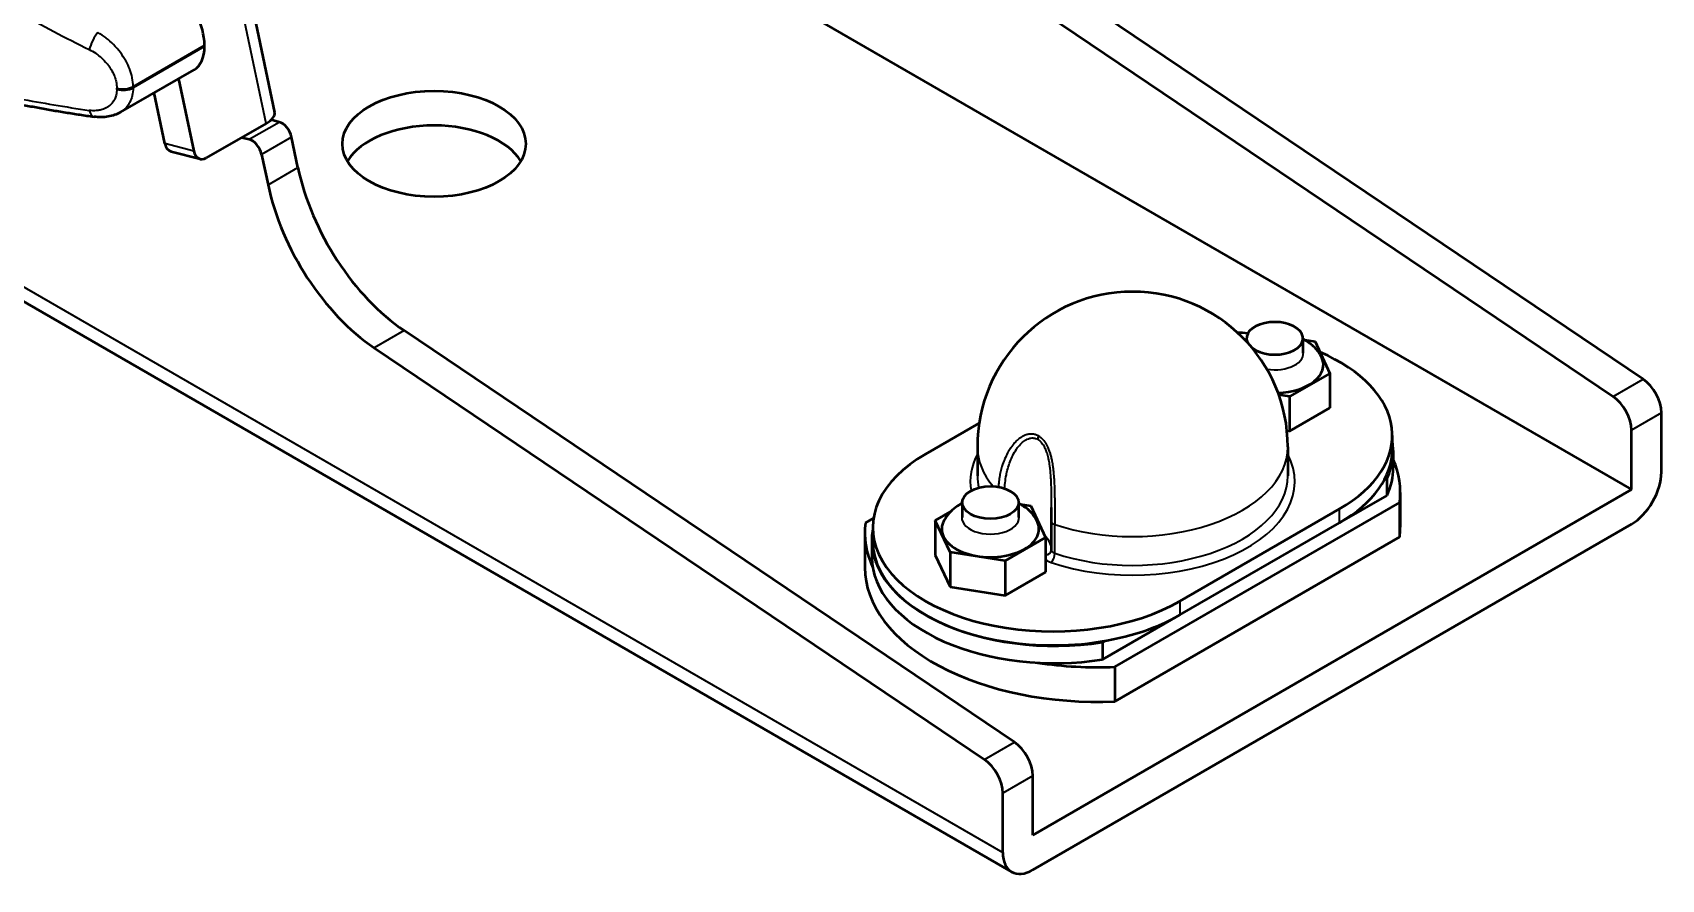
# Model space of a CAD drawing. Header units: millimetres. Extents: x 0 to 3000, y 0 to 3000.
# Drawn here: x 1984.8 to 2100.2, y 1993.9 to 2053.9 of the extents above; entities that cross this region are included whole.
import ezdxf

# ---------------------------------------------------------------- set-up
doc = ezdxf.new("R2010")
doc.units = ezdxf.units.MM
doc.layers.add('Visible (ANSI)', color=7, linetype='Continuous', lineweight=50)
doc.layers.add('Visible Narrow (ANSI)', color=7, linetype='Continuous', lineweight=35)

msp = doc.modelspace()

# ---------------------------------------------------------------- linework, layer by layer
at = {"layer": 'Visible (ANSI)'}
for p, q in [((2010.2727, 2072.2617), (2098.1208, 2021.5426)), ((2098.9463, 2029.3567), (2055.6961, 2058.5246)), ((2000.0736, 2057.2108), (2001.9661, 2048.2511)), ((2053.5748, 2057.2999), (2096.825, 2028.132)), ((1991.0385, 2048.2742), (1996.2589, 2051.2882)), ((1995.151, 2050.6485), (1996.2329, 2045.5263)), ((1994.189, 2046.0508), (1993.428, 2049.6537)), ((2002.2941, 2047.5835), (2001.7149, 2047.7321)), ((2001.3719, 2047.4881), (1997.1293, 2045.0386)), ((1999.6487, 2046.4932), (2000.1728, 2046.3587)), ((2003.6211, 2044.3515), (2003.1646, 2046.5127)), ((1994.6476, 2045.4904), (1996.6915, 2044.966)), ((2001.0433, 2045.2879), (2001.4998, 2043.1268)), ((2054.1944, 1994.4496), (1976.003, 2039.5934)), ((2054.3986, 2003.6371), (2011.1484, 2032.805)), ((2009.0271, 2031.5802), (2052.2773, 2002.4123)), ((2070.8417, 2032.2591), (2070.8417, 2032.0318)), ((2074.8417, 2032.2591), (2074.8417, 2031.1977)), ((2074.942, 2032.1483), (2075.6995, 2032.0311)), ((2075.6995, 2032.0311), (2076.7455, 2029.7773)), ((2076.7455, 2029.7773), (2073.8877, 2028.1274)), ((2076.7455, 2029.7773), (2076.7455, 2027.3278)), ((2073.8877, 2028.1274), (2073.1314, 2028.2444)), ((2073.8877, 2028.1274), (2073.8877, 2025.6779)), ((2076.7455, 2027.3278), (2073.8877, 2025.6779)), ((2100.2421, 2022.7674), (2100.2421, 2026.9813)), ((2051.8953, 2026.2486), (2048.093, 2024.0533)), ((2098.1208, 2021.5426), (2098.1208, 2025.7566)), ((2051.7655, 2024.5637), (2051.7655, 2022.5224)), ((2073.706, 2025.706), (2073.8877, 2025.6779)), ((2073.7655, 2024.5637), (2073.7655, 2022.5224)), ((2081.1723, 2025.3802), (2081.1723, 2024.4004)), ((2081.2413, 2024.3042), (2081.2413, 2023.0794)), ((2080.6199, 2022.2571), (2080.7967, 2022.3591)), ((2080.7967, 2021.1344), (2080.7967, 2022.3591)), ((2098.1208, 2021.5426), (2055.6944, 1997.0477)), ((2077.4379, 2019.1952), (2080.7967, 2021.1344)), ((2081.7401, 2021.3384), (2081.7401, 2018.8889)), ((2048.7854, 2019.35), (2049.8519, 2019.9658)), ((2050.6892, 2020.6241), (2050.6892, 2019.5626)), ((2054.6892, 2020.6241), (2054.6892, 2019.5626)), ((2054.7894, 2020.5132), (2055.5469, 2020.396)), ((2055.5469, 2020.396), (2056.5929, 2018.1422)), ((2061.5139, 2008.9808), (2081.6947, 2020.6322)), ((2066.1242, 2013.643), (2077.4379, 2020.175)), ((2081.6947, 2018.1827), (2081.6947, 2020.6322)), ((2044.4117, 2019.5193), (2043.8362, 2019.187)), ((2044.3586, 2018.8482), (2044.3586, 2017.8684)), ((2049.8314, 2017.0962), (2048.7854, 2019.35)), ((2048.7854, 2019.35), (2048.7854, 2016.9005)), ((2098.1208, 2019.0931), (2055.6944, 1994.5982)), ((2056.9992, 2019.3191), (2056.9992, 2017.2778)), ((2066.1242, 2012.6632), (2077.4379, 2019.1952)), ((2043.7908, 2018.4809), (2043.7908, 2016.0314)), ((2044.2896, 2017.9646), (2044.2896, 2016.7398)), ((2056.5929, 2018.1422), (2053.7352, 2016.4923)), ((2056.5929, 2018.1422), (2056.5929, 2015.6927)), ((2061.5139, 2006.5313), (2081.6947, 2018.1827)), ((2048.7854, 2016.9005), (2049.8314, 2014.6467)), ((2053.7352, 2016.4923), (2049.8314, 2017.0962)), ((2049.8314, 2017.0962), (2049.8314, 2014.6467)), ((2053.7352, 2016.4923), (2053.7352, 2014.0428)), ((2056.5929, 2015.6927), (2053.7352, 2014.0428)), ((2049.8314, 2014.6467), (2053.7352, 2014.0428)), ((2060.6441, 2009.4993), (2066.1242, 2012.6632)), ((2060.6441, 2010.724), (2060.8209, 2010.8261)), ((2060.6441, 2010.724), (2060.6441, 2009.4993)), ((2061.5139, 2008.9808), (2061.5139, 2006.5313)), ((2055.6944, 1997.0477), (2055.6944, 2001.2617)), ((2053.5731, 1995.823), (2053.5731, 2000.037))]:
    msp.add_line(p, q, dxfattribs=at)
msp.add_arc((2062.7655, 2024.5637), 11, 0, 180, dxfattribs=at)
for centre, major_axis, ratio, start_param, end_param in [((1994.4589, 2054.489), (-1.8, 3.1177), 0.57735027, 3.92932858, 5.30608801), ((1994.4589, 2054.4059), (1.8, -3.1177), 0.57735027, 0, 0.7830604), ((1979.3269, 2063.1839), (12.5, -21.6506), 0.57735027, 0.7830241, 0.78777223), ((1989.3127, 2048.9462), (-0.1425, -0.9898), 0.49273115, 6.28317027, 6.28318842), ((2000.0093, 2047.8378), (1.9568, 0.4133), 0.40176307, 5.39454947, 6.28318531), ((2002.4833, 2046.6875), (-0.5, 0.866), 0.57735027, 4.19793767, 5.76873399), ((2013.268, 2043.588), (-6.5, 0), 0.57735027, 3.47403961, 5.95073836), ((1994.8961, 2046.4591), (-0.2485, -0.9686), 0.71081158, 5.32034048, 6.28318531), ((1996.94, 2045.9346), (-0.2485, -0.9686), 0.71081158, 5.32034048, 6.8911368), ((2000.362, 2045.4627), (0.5, -0.866), 0.57735027, 1.05634501, 2.62714134), ((2011.865, 2042.2361), (-6.05, 10.4789), 0.57735027, 1.05634501, 2.27234486), ((2009.7437, 2041.0114), (6.05, -10.4789), 0.57735027, 4.19793767, 5.41393751), ((2068.4223, 2025.3802), (12.75, 0), 0.57735027, 1.37285674, 1.43077729), ((2072.8417, 2032.2591), (-2, 0), 0.57735027, 0.65848009, 6.55020547), ((2072.8417, 2030.3812), (3.4442, 0), 0.57735027, 4.78040434, 6.53586556), ((2068.4223, 2025.3802), (12.75, 0), 0.57735027, 5.49778714, 7.21283355), ((2098.8279, 2027.7978), (-1, 1.7321), 0.57735027, 3.92699082, 5.41393751), ((2096.7066, 2026.5731), (1, -1.7321), 0.57735027, 0.78539816, 2.27234486), ((2068.2557, 2024.3042), (12.9856, 0), 0.57735027, 6.02074478, 6.38631836), ((2057.1086, 2018.8482), (-12.75, 0), 0.57735027, 5.49778714, 8.6393798), ((2068.4223, 2024.4004), (12.75, 0), 0.57735027, 5.49778714, 6.28318531), ((2065.2401, 2021.3384), (16.5, 0), 0.57735027, 6.20899231, 6.52969328), ((2068.2557, 2023.0794), (12.9856, 0), 0.57735027, 6.02074478, 6.28318531), ((2098.1208, 2021.5426), (-1.5, -2.5981), 0.57735027, 0.78539816, 2.35619449), ((2062.7645, 2017.4608), (8.9984, 0), 0.57735027, 2.26722844, 2.26722956), ((2062.7688, 2017.4579), (-8.7551, 0), 0.57735027, 5.43251832, 5.43252014), ((2060.2908, 2018.4809), (-16.5, 0), 0.57735027, 6.20899231, 6.54400823), ((2052.6892, 2018.7461), (-3.4442, 0), 0.57735027, 6.03050505, 9.67745822), ((2057.4992, 2019.3191), (-0.5, 0), 0.57735027, 6.26498059, 6.28318531), ((2065.2401, 2018.8889), (16.5, 0), 0.57735027, 6.20899231, 6.28318531), ((2057.2752, 2017.9646), (-12.9856, 0), 0.57735027, 6.18005225, 8.11642217), ((2057.1086, 2017.8684), (-12.75, 0), 0.57735027, 0, 2.35619449), ((2057.2752, 2016.7398), (-12.9856, 0), 0.57735027, 0, 1.83323686), ((2060.2908, 2016.0314), (-16.5, 0), 0.57735027, 0, 1.64498932), ((2060.2908, 2018.4809), (-16.5, 0), 0.57735027, 1.3099734, 1.64498932), ((2054.2802, 2002.0782), (-1, 1.7321), 0.57735027, 3.92699082, 5.41393751), ((2052.1589, 2000.8535), (1, -1.7321), 0.57735027, 0.78539816, 2.27234486), ((2055.6944, 1997.0477), (-1.5, -2.5981), 0.57735027, 5.49778714, 7.06858347)]:
    msp.add_ellipse(centre, major_axis=major_axis, ratio=ratio, start_param=start_param, end_param=end_param, dxfattribs=at)
for centre, major_axis in [((2013.268, 2046.0375), (-6.5, 0)), ((2052.6892, 2020.6241), (-2, 0))]:
    msp.add_ellipse(centre, major_axis=major_axis, ratio=0.57735027, dxfattribs=at)
for points, knots in [([(1984.218, 2048.7879), (1984.5404, 2048.7257), (1984.8644, 2048.6648), (1985.5155, 2048.5458), (1985.8427, 2048.4876), (1986.5001, 2048.374), (1986.8303, 2048.3186), (1987.4938, 2048.2104), (1987.827, 2048.1577), (1988.4964, 2048.055), (1988.8326, 2048.005), (1989.1702, 2047.9564)], [3.3430625051, 3.3430625051, 3.3430625051, 3.3430625051, 3.3582649091, 3.3582649091, 3.3734673131, 3.3734673131, 3.3886697171, 3.3886697171, 3.4038721211, 3.4038721211, 3.4190745251, 3.4190745251, 3.4190745251, 3.4190745251]), ([(1991.0385, 2048.2742), (1990.7776, 2048.1235), (1990.4848, 2048.0203), (1989.8565, 2047.9089), (1989.5117, 2047.9073), (1989.1702, 2047.9564)], [0.00001333, 0.00001333, 0.00001333, 0.00001333, 0.103272008, 0.103272008, 0.215034058, 0.215034058, 0.215034058, 0.215034058]), ([(2076.1766, 2030.8783), (2076.0664, 2031.1247), (2075.919, 2031.3385), (2075.5467, 2031.7508), (2075.3119, 2031.9316), (2074.9923, 2032.1218), (2074.9175, 2032.1625), (2074.8417, 2032.2004)], [5.750467399, 5.750467399, 5.750467399, 5.750467399, 5.978352923, 5.978352923, 6.267984254, 6.267984254, 6.354766584, 6.354766584, 6.354766584, 6.354766584]), ([(2050.6892, 2020.5654), (2050.6486, 2020.5451), (2050.6083, 2020.524), (2050.2425, 2020.3231), (2049.9321, 2020.0884), (2049.5509, 2019.611), (2049.441, 2019.437), (2049.3543, 2019.2432)], [7.782400357, 7.782400357, 7.782400357, 7.782400357, 7.828880918, 7.828880918, 8.207451411, 8.207451411, 8.386699542, 8.386699542, 8.386699542, 8.386699542]), ([(2056.024, 2019.2432), (2055.9138, 2019.4896), (2055.7665, 2019.7034), (2055.3942, 2020.1157), (2055.1593, 2020.2965), (2054.8397, 2020.4867), (2054.7649, 2020.5275), (2054.6892, 2020.5654)], [5.750467399, 5.750467399, 5.750467399, 5.750467399, 5.978352923, 5.978352923, 6.267984254, 6.267984254, 6.354766584, 6.354766584, 6.354766584, 6.354766584]), ([(2056.9998, 2020.269), (2056.9998, 2020.2246), (2056.9998, 2020.1805), (2056.9998, 2020.1365), (2056.9997, 2019.8581), (2056.9993, 2019.5869), (2056.9993, 2019.3243)], [0.831846575, 0.831846575, 0.831846575, 0.831846575, 0.854798454, 0.854798454, 0.854798454, 1, 1, 1, 1]), ([(2056.9992, 2017.2778), (2056.9992, 2017.2775), (2056.9992, 2017.2771), (2056.9992, 2017.2764), (2056.9992, 2017.2761), (2056.9992, 2017.2754), (2056.9992, 2017.275), (2056.9992, 2017.2743), (2056.9992, 2017.274), (2056.9992, 2017.2733), (2056.9991, 2017.2729), (2056.9991, 2017.2726)], [0.7853981634, 0.7853981634, 0.7853981634, 0.7853981634, 0.7890391062, 0.7890391062, 0.792680049, 0.792680049, 0.7963209918, 0.7963209918, 0.7999619346, 0.7999619346, 0.8036028773, 0.8036028773, 0.8036028773, 0.8036028773])]:
    msp.add_open_spline(points, degree=3, knots=knots, dxfattribs=at)
msp.add_open_spline([(2070.8417, 2032.2004), (2070.8061, 2032.1826), (2070.7707, 2032.1642), (2070.7355, 2032.1451)], degree=3, dxfattribs=at)
at = {"layer": 'Visible Narrow (ANSI)'}
for p, q in [((2001.3719, 2047.4881), (1999.4794, 2056.4479)), ((1991.9405, 2050.1027), (1997.0045, 2053.0262)), ((1997.0045, 2052.9293), (1991.9405, 2050.0055)), ((2000.1728, 2046.3587), (2002.2941, 2047.5835)), ((2003.1646, 2046.5127), (2001.0433, 2045.2879)), ((1996.2329, 2045.5263), (1994.189, 2046.0508)), ((2001.4998, 2043.1268), (2003.6211, 2044.3515)), ((1976.8817, 2040.1008), (2053.5731, 1995.823)), ((2011.1484, 2032.805), (2009.0271, 2031.5802)), ((2096.825, 2028.132), (2098.9463, 2029.3567)), ((2100.2421, 2026.9813), (2098.1208, 2025.7566)), ((2077.4379, 2019.1952), (2077.4379, 2020.175)), ((2057.2484, 2017.0281), (2057.2484, 2019.0693)), ((2066.1242, 2013.643), (2066.1242, 2012.6632)), ((2052.2773, 2002.4123), (2054.3986, 2003.6371)), ((2055.6944, 2001.2617), (2053.5731, 2000.037))]:
    msp.add_line(p, q, dxfattribs=at)
for centre, major_axis, ratio, start_param, end_param in [((2026.8778, 2095.0396), (76.339, -14.21), 0.67677524, 4.24453466, 4.32054668), ((1989.3127, 2053.1974), (0.441, 0.8975), 0.28114476, 0.78273344, 2.26599267), ((1991.2334, 2050.509), (-1, -0.0021), 0.57597444, 1.10139866, 2.35500723), ((1991.2334, 2050.4157), (1, -0.0021), 0.57872282, 4.24537149, 5.49898006), ((1973.5911, 2059.8724), (-12.1559, 21.0547), 0.57735027, 3.92461065, 3.92937099), ((1974.2629, 2060.2603), (12.5, -21.6506), 0.57735027, 0.78301799, 0.78777833), ((2026.8778, 2084.1151), (-76.7547, -11.7598), 0.4567734, 0.90775515, 0.98376717), ((1989.3127, 2048.9462), (-0.1425, -0.9898), 0.49273115, 5.35254406, 6.28318531), ((2072.8417, 2031.1977), (2.03, 0), 0.57735027, 4.43611284, 6.4552766), ((2062.7655, 2024.5637), (-11, 0), 0.57735027, 0, 0.45490042), ((2056.4015, 2025.3053), (0.25, 0.433), 0.57735208, 1.81499219, 2.35614761), ((2062.7655, 2024.5637), (11, 0), 0.57735027, 4.18700413, 6.28318531), ((2062.7655, 2022.1142), (-11.5, 0), 0.57735027, 5.98722239, 6.38096885), ((2062.7655, 2022.1142), (11.5, 0), 0.57735027, 4.18699123, 6.57914823), ((2062.7655, 2022.5224), (-11, 0), 0.57735027, 0, 0.13370536), ((2062.7655, 2022.5224), (11, 0), 0.57735027, 4.18700413, 6.28318531), ((2052.6892, 2019.5626), (2.03, 0), 0.57735027, 2.96950136, 6.4552766), ((2057.4992, 2019.3191), (-0.5, 0), 0.57735027, 0, 1.04541148), ((2053.7498, 2017.3173), (3.25, 0), 0.57735027, 0.01955504, 0.54992898), ((2056.4994, 2017.2884), (0.4998, -0.0158), 0.81636129, 4.92634406, 6.28318531), ((2056.9977, 2016.7784), (0.1587, 0.4741), 0.40951058, 3.82681818, 5.39761446), ((2057.4992, 2017.2778), (-0.5, 0), 0.57735027, 0, 1.04541148)]:
    msp.add_ellipse(centre, major_axis=major_axis, ratio=ratio, start_param=start_param, end_param=end_param, dxfattribs=at)
for points, knots in [([(1991.9405, 2050.1027), (1991.9401, 2050.3015), (1991.9183, 2050.5042), (1991.8791, 2050.704), (1991.877, 2050.7145), (1991.8749, 2050.7249), (1991.8728, 2050.7354), (1991.8338, 2050.9244), (1991.7796, 2051.1107), (1991.7107, 2051.2973), (1991.7064, 2051.309), (1991.702, 2051.3207), (1991.6975, 2051.3324), (1991.6272, 2051.5176), (1991.5424, 2051.7032), (1991.4383, 2051.8942), (1991.4336, 2051.9028), (1991.4289, 2051.9114), (1991.4241, 2051.92), (1991.3163, 2052.115), (1991.1878, 2052.3148), (1991.044, 2052.5068), (1991.042, 2052.5096), (1991.0399, 2052.5124), (1991.0378, 2052.5151), (1990.8893, 2052.7126), (1990.7246, 2052.9019), (1990.5548, 2053.0727), (1990.3859, 2053.2426), (1990.2124, 2053.3948), (1990.0312, 2053.5342), (1990.0278, 2053.5368), (1990.0243, 2053.5395), (1990.0208, 2053.5422), (1989.8359, 2053.6837), (1989.6427, 2053.8113), (1989.4474, 2053.9212)], [0, 0, 0, 0, 0.142857143, 0.142857143, 0.142857143, 0.150347149, 0.150347149, 0.150347149, 0.285714286, 0.285714286, 0.285714286, 0.294214255, 0.294214255, 0.294214255, 0.428571429, 0.428571429, 0.428571429, 0.434608945, 0.434608945, 0.434608945, 0.571428571, 0.571428571, 0.571428571, 0.573394826, 0.573394826, 0.573394826, 0.714285714, 0.714285714, 0.714285714, 0.854457346, 0.854457346, 0.854457346, 0.857142857, 0.857142857, 0.857142857, 0.999999997, 0.999999997, 0.999999997, 0.999999997]), ([(1988.8364, 2052.7177), (1988.9919, 2052.6413), (1989.1448, 2052.5519), (1989.292, 2052.451), (1989.3966, 2052.3794), (1989.4982, 2052.3021), (1989.596, 2052.2196), (1989.6331, 2052.1884), (1989.6696, 2052.1565), (1989.7055, 2052.1238), (1989.8389, 2052.0025), (1989.9638, 2051.8717), (1990.0776, 2051.7339), (1990.1278, 2051.6731), (1990.1759, 2051.6109), (1990.2216, 2051.5477), (1990.2778, 2051.4698), (1990.3304, 2051.3902), (1990.3791, 2051.3094), (1990.4622, 2051.1715), (1990.5339, 2051.0299), (1990.5925, 2050.8872), (1990.6079, 2050.8499), (1990.6223, 2050.8126), (1990.6358, 2050.7752), (1990.6745, 2050.6685), (1990.7057, 2050.5615), (1990.7293, 2050.4554), (1990.764, 2050.2986), (1990.7818, 2050.1436), (1990.7821, 2049.9944)], [0.000000007, 0.000000007, 0.000000007, 0.000000007, 0.146181226, 0.146181226, 0.146181226, 0.25, 0.25, 0.25, 0.289334251, 0.289334251, 0.289334251, 0.435521874, 0.435521874, 0.435521874, 0.5, 0.5, 0.5, 0.579322907, 0.579322907, 0.579322907, 0.714649244, 0.714649244, 0.714649244, 0.75, 0.75, 0.75, 0.850903088, 0.850903088, 0.850903088, 1, 1, 1, 1]), ([(1991.9405, 2050.0055), (1991.9401, 2049.813), (1991.9196, 2049.6293), (1991.881, 2049.4591), (1991.8804, 2049.4564), (1991.8798, 2049.4537), (1991.8791, 2049.451), (1991.8411, 2049.2864), (1991.7864, 2049.1342), (1991.7148, 2048.9927), (1991.7113, 2048.9859), (1991.7079, 2048.9792), (1991.7044, 2048.9725), (1991.6334, 2048.8364), (1991.5459, 2048.7107), (1991.4439, 2048.5992), (1991.4356, 2048.5901), (1991.4273, 2048.5812), (1991.4188, 2048.5723), (1991.3183, 2048.4671), (1991.2045, 2048.3753), (1991.079, 2048.2983), (1991.0657, 2048.2901), (1991.0522, 2048.2821), (1991.0386, 2048.2742)], [0, 0, 0, 0, 0.140629714, 0.140629714, 0.140629714, 0.142857143, 0.142857143, 0.142857143, 0.279227309, 0.279227309, 0.279227309, 0.285714286, 0.285714286, 0.285714286, 0.417847422, 0.417847422, 0.417847422, 0.428571429, 0.428571429, 0.428571429, 0.555857778, 0.555857778, 0.555857778, 0.569406498, 0.569406498, 0.569406498, 0.569406498]), ([(1990.7821, 2049.8999), (1990.7818, 2049.7605), (1990.7662, 2049.6257), (1990.7357, 2049.4985), (1990.7116, 2049.398), (1990.6781, 2049.3023), (1990.6359, 2049.2124), (1990.6264, 2049.1921), (1990.6164, 2049.1722), (1990.606, 2049.1525), (1990.5485, 2049.044), (1990.4775, 2048.9449), (1990.3946, 2048.857), (1990.3417, 2048.8009), (1990.2838, 2048.7493), (1990.2217, 2048.7025), (1990.1858, 2048.6756), (1990.1485, 2048.6502), (1990.1098, 2048.6266), (1990, 2048.5595), (1989.8793, 2048.5058), (1989.7502, 2048.4665), (1989.7001, 2048.4512), (1989.6487, 2048.4381), (1989.5962, 2048.4272), (1989.5071, 2048.4086), (1989.4149, 2048.3963), (1989.3201, 2048.3903), (1989.1643, 2048.3804), (1989.0018, 2048.3875), (1988.8364, 2048.4113)], [0, 0, 0, 0, 0.13965777, 0.13965777, 0.13965777, 0.25, 0.25, 0.25, 0.27486857, 0.27486857, 0.27486857, 0.41224395, 0.41224395, 0.41224395, 0.5, 0.5, 0.5, 0.55063108, 0.55063108, 0.55063108, 0.6942739, 0.6942739, 0.6942739, 0.75, 0.75, 0.75, 0.84452059, 0.84452059, 0.84452059, 1, 1, 1, 1]), ([(2056.0984, 2025.3406), (2056.0551, 2025.3656), (2056.0104, 2025.3875), (2055.964, 2025.4061), (2055.9463, 2025.4133), (2055.9283, 2025.4199), (2055.91, 2025.4261), (2055.8806, 2025.436), (2055.8506, 2025.4446), (2055.82, 2025.4518), (2055.7705, 2025.4635), (2055.7195, 2025.4715), (2055.6672, 2025.4755), (2055.6492, 2025.4769), (2055.6311, 2025.4778), (2055.6128, 2025.4782), (2055.5781, 2025.479), (2055.5428, 2025.4781), (2055.5071, 2025.4754), (2055.4527, 2025.4712), (2055.3971, 2025.4628), (2055.34, 2025.4497), (2055.3236, 2025.446), (2055.3072, 2025.4419), (2055.2906, 2025.4374), (2055.2491, 2025.4261), (2055.2069, 2025.4124), (2055.1637, 2025.3959), (2055.1032, 2025.3728), (2055.0409, 2025.3442), (2054.9767, 2025.3092), (2054.9677, 2025.3043), (2054.9587, 2025.2992), (2054.9496, 2025.2941), (2054.8939, 2025.2624), (2054.8369, 2025.2259), (2054.7785, 2025.1837), (2054.722, 2025.143), (2054.6643, 2025.0969), (2054.6055, 2025.0448), (2054.5935, 2025.0341), (2054.5814, 2025.0232), (2054.5693, 2025.012), (2054.498, 2024.9462), (2054.4251, 2024.8714), (2054.3515, 2024.7861), (2054.3246, 2024.7551), (2054.2977, 2024.7226), (2054.2707, 2024.6887), (2054.2237, 2024.6297), (2054.1765, 2024.5663), (2054.1295, 2024.4983), (2054.072, 2024.415), (2054.0148, 2024.3249), (2053.9582, 2024.2268), (2053.942, 2024.1987), (2053.9259, 2024.17), (2053.9098, 2024.1407), (2053.8376, 2024.0086), (2053.7667, 2023.8629), (2053.6996, 2023.7031), (2053.6934, 2023.6884), (2053.6873, 2023.6737), (2053.6812, 2023.6588), (2053.6209, 2023.5113), (2053.564, 2023.3525), (2053.5132, 2023.186), (2053.493, 2023.1198), (2053.4738, 2023.0525), (2053.4556, 2022.9841), (2053.4235, 2022.8629), (2053.3946, 2022.7385), (2053.3694, 2022.6118), (2053.3429, 2022.4785), (2053.3206, 2022.3427), (2053.3026, 2022.2053), (2053.2939, 2022.1384), (2053.2862, 2022.0712), (2053.2796, 2022.0037), (2053.2707, 2021.9133), (2053.2637, 2021.8223), (2053.2587, 2021.731)], [0, 0, 0, 0, 0.058823529, 0.058823529, 0.058823529, 0.081341977, 0.081341977, 0.081341977, 0.117647059, 0.117647059, 0.117647059, 0.176470588, 0.176470588, 0.176470588, 0.196753254, 0.196753254, 0.196753254, 0.235294118, 0.235294118, 0.235294118, 0.294117647, 0.294117647, 0.294117647, 0.31094404, 0.31094404, 0.31094404, 0.352941176, 0.352941176, 0.352941176, 0.411764706, 0.411764706, 0.411764706, 0.420020483, 0.420020483, 0.420020483, 0.470588235, 0.470588235, 0.470588235, 0.519425569, 0.519425569, 0.519425569, 0.529411765, 0.529411765, 0.529411765, 0.588235294, 0.588235294, 0.588235294, 0.609685986, 0.609685986, 0.609685986, 0.647058824, 0.647058824, 0.647058824, 0.692802185, 0.692802185, 0.692802185, 0.705882353, 0.705882353, 0.705882353, 0.764705882, 0.764705882, 0.764705882, 0.770094651, 0.770094651, 0.770094651, 0.823529412, 0.823529412, 0.823529412, 0.844752185, 0.844752185, 0.844752185, 0.882352941, 0.882352941, 0.882352941, 0.921914455, 0.921914455, 0.921914455, 0.941176471, 0.941176471, 0.941176471, 0.967003867, 0.967003867, 0.967003867, 0.967003867]), ([(2053.7012, 2021.62), (2053.7086, 2021.7549), (2053.7198, 2021.8896), (2053.735, 2022.0238), (2053.7563, 2022.2117), (2053.7853, 2022.3988), (2053.8223, 2022.5841), (2053.8345, 2022.6454), (2053.8476, 2022.7065), (2053.8616, 2022.7674), (2053.8984, 2022.9269), (2053.9412, 2023.0849), (2053.9905, 2023.2402), (2054.0088, 2023.298), (2054.0281, 2023.3555), (2054.0482, 2023.4125), (2054.1029, 2023.5671), (2054.1644, 2023.7187), (2054.2332, 2023.8655), (2054.2476, 2023.8963), (2054.2623, 2023.9269), (2054.2774, 2023.9572), (2054.3547, 2024.1129), (2054.4405, 2024.2626), (2054.5359, 2024.4029), (2054.5433, 2024.4138), (2054.5507, 2024.4246), (2054.5583, 2024.4354), (2054.6367, 2024.5479), (2054.7214, 2024.6538), (2054.8129, 2024.7501), (2054.865, 2024.805), (2054.9192, 2024.8567), (2054.9757, 2024.9044), (2055.0153, 2024.9377), (2055.0559, 2024.9691), (2055.0975, 2024.9982), (2055.1378, 2025.0262), (2055.1791, 2025.0521), (2055.2212, 2025.0754), (2055.2727, 2025.1037), (2055.3256, 2025.1282), (2055.3796, 2025.1479), (2055.4156, 2025.1611), (2055.4522, 2025.1721), (2055.4891, 2025.1807), (2055.5409, 2025.1928), (2055.5934, 2025.2003), (2055.6462, 2025.2022), (2055.6877, 2025.2038), (2055.7294, 2025.2019), (2055.7709, 2025.1964), (2055.8116, 2025.1911), (2055.852, 2025.1823), (2055.8921, 2025.1698), (2055.9451, 2025.1533), (2055.9974, 2025.1303), (2056.0479, 2025.1012)], [0.071039353, 0.071039353, 0.071039353, 0.071039353, 0.145631844, 0.145631844, 0.145631844, 0.25, 0.25, 0.25, 0.284513853, 0.284513853, 0.284513853, 0.375, 0.375, 0.375, 0.408669076, 0.408669076, 0.408669076, 0.5, 0.5, 0.5, 0.519145547, 0.519145547, 0.519145547, 0.617383232, 0.617383232, 0.617383232, 0.625, 0.625, 0.625, 0.704615119, 0.704615119, 0.704615119, 0.75, 0.75, 0.75, 0.781782777, 0.781782777, 0.781782777, 0.8125, 0.8125, 0.8125, 0.849996058, 0.849996058, 0.849996058, 0.875, 0.875, 0.875, 0.910004574, 0.910004574, 0.910004574, 0.9375, 0.9375, 0.9375, 0.964377385, 0.964377385, 0.964377385, 1, 1, 1, 1]), ([(2056.0479, 2025.1012), (2056.1, 2025.0711), (2056.1504, 2025.0344), (2056.1981, 2024.9918), (2056.2317, 2024.9619), (2056.264, 2024.9291), (2056.295, 2024.8939), (2056.329, 2024.8552), (2056.3614, 2024.8134), (2056.3921, 2024.7692), (2056.429, 2024.716), (2056.4633, 2024.6592), (2056.4952, 2024.5999), (2056.5194, 2024.555), (2056.5422, 2024.5087), (2056.5636, 2024.4612), (2056.5942, 2024.3935), (2056.6221, 2024.3235), (2056.6477, 2024.2518), (2056.6697, 2024.1903), (2056.6899, 2024.1275), (2056.7087, 2024.0639), (2056.7271, 2024.0014), (2056.7441, 2023.9382), (2056.7598, 2023.8744), (2056.7832, 2023.779), (2056.8038, 2023.6824), (2056.8221, 2023.5852), (2056.8533, 2023.4196), (2056.8778, 2023.2523), (2056.8977, 2023.0847), (2056.8999, 2023.0665), (2056.902, 2023.0482), (2056.904, 2023.03), (2056.9277, 2022.8209), (2056.9445, 2022.6118), (2056.9571, 2022.4042), (2056.9595, 2022.3657), (2056.9616, 2022.3274), (2056.9637, 2022.2891), (2056.9742, 2022.0947), (2056.9812, 2021.9016), (2056.9863, 2021.7106), (2056.9881, 2021.6428), (2056.9896, 2021.5752), (2056.9909, 2021.5079), (2056.9946, 2021.3204), (2056.9967, 2021.135), (2056.9979, 2020.9521), (2056.9984, 2020.8844), (2056.9988, 2020.8171), (2056.999, 2020.75), (2056.9997, 2020.5876), (2056.9999, 2020.4272), (2056.9998, 2020.269)], [0, 0, 0, 0, 0.036716069, 0.036716069, 0.036716069, 0.0625, 0.0625, 0.0625, 0.090871457, 0.090871457, 0.090871457, 0.125, 0.125, 0.125, 0.15078232, 0.15078232, 0.15078232, 0.1875, 0.1875, 0.1875, 0.219021588, 0.219021588, 0.219021588, 0.25, 0.25, 0.25, 0.296259942, 0.296259942, 0.296259942, 0.375, 0.375, 0.375, 0.383566659, 0.383566659, 0.383566659, 0.481823611, 0.481823611, 0.481823611, 0.5, 0.5, 0.5, 0.592241502, 0.592241502, 0.592241502, 0.625, 0.625, 0.625, 0.716240471, 0.716240471, 0.716240471, 0.75, 0.75, 0.75, 0.831846575, 0.831846575, 0.831846575, 0.831846575]), ([(2056.0984, 2025.3406), (2056.1423, 2025.3153), (2056.1854, 2025.2864), (2056.2279, 2025.2535), (2056.2454, 2025.24), (2056.2628, 2025.2259), (2056.28, 2025.2111), (2056.3047, 2025.1898), (2056.3292, 2025.1672), (2056.3533, 2025.1431), (2056.3944, 2025.1023), (2056.4345, 2025.0574), (2056.4736, 2025.0083), (2056.4873, 2024.991), (2056.501, 2024.9733), (2056.5144, 2024.955), (2056.5393, 2024.9213), (2056.5637, 2024.8858), (2056.5875, 2024.8486), (2056.6242, 2024.7912), (2056.6595, 2024.7297), (2056.6938, 2024.6634), (2056.7032, 2024.6452), (2056.7125, 2024.6266), (2056.7218, 2024.6076), (2056.7462, 2024.5575), (2056.7701, 2024.5046), (2056.7934, 2024.4485), (2056.8256, 2024.3713), (2056.8567, 2024.288), (2056.8865, 2024.1979), (2056.8901, 2024.1871), (2056.8936, 2024.1762), (2056.8972, 2024.1652), (2056.9231, 2024.0846), (2056.948, 2023.9987), (2056.9717, 2023.9072), (2056.9937, 2023.8223), (2057.0145, 2023.7327), (2057.0343, 2023.6372), (2057.0387, 2023.6156), (2057.0432, 2023.5936), (2057.0475, 2023.5714), (2057.0711, 2023.451), (2057.093, 2023.3216), (2057.1128, 2023.1829), (2057.1199, 2023.1331), (2057.1268, 2023.0821), (2057.1333, 2023.0299), (2057.145, 2022.9367), (2057.1558, 2022.8396), (2057.1656, 2022.7384), (2057.1776, 2022.6152), (2057.1882, 2022.4861), (2057.1975, 2022.3502), (2057.2001, 2022.312), (2057.2025, 2022.2733), (2057.2049, 2022.234), (2057.2158, 2022.055), (2057.2244, 2021.8648), (2057.2308, 2021.6636), (2057.2314, 2021.6433), (2057.2321, 2021.6229), (2057.2327, 2021.6024), (2057.2381, 2021.4196), (2057.2419, 2021.2286), (2057.2444, 2021.0339), (2057.2454, 2020.9533), (2057.2462, 2020.8721), (2057.2468, 2020.7904), (2057.2479, 2020.6527), (2057.2485, 2020.5138), (2057.2488, 2020.3747), (2057.2491, 2020.2243), (2057.2491, 2020.0737), (2057.2491, 2019.9242), (2057.249, 2019.8535), (2057.249, 2019.783), (2057.2489, 2019.7129), (2057.2487, 2019.4947), (2057.2485, 2019.2803), (2057.2484, 2019.0693)], [0, 0, 0, 0, 0.058823529, 0.058823529, 0.058823529, 0.083003592, 0.083003592, 0.083003592, 0.117647059, 0.117647059, 0.117647059, 0.176470588, 0.176470588, 0.176470588, 0.197138693, 0.197138693, 0.197138693, 0.235294118, 0.235294118, 0.235294118, 0.294117647, 0.294117647, 0.294117647, 0.310254861, 0.310254861, 0.310254861, 0.352941176, 0.352941176, 0.352941176, 0.411764706, 0.411764706, 0.411764706, 0.418824353, 0.418824353, 0.418824353, 0.470588235, 0.470588235, 0.470588235, 0.51853809, 0.51853809, 0.51853809, 0.529411765, 0.529411765, 0.529411765, 0.588235294, 0.588235294, 0.588235294, 0.609365744, 0.609365744, 0.609365744, 0.647058824, 0.647058824, 0.647058824, 0.69297151, 0.69297151, 0.69297151, 0.705882353, 0.705882353, 0.705882353, 0.764705882, 0.764705882, 0.764705882, 0.770640833, 0.770640833, 0.770640833, 0.823529412, 0.823529412, 0.823529412, 0.845420819, 0.845420819, 0.845420819, 0.882352941, 0.882352941, 0.882352941, 0.922276873, 0.922276873, 0.922276873, 0.941176471, 0.941176471, 0.941176471, 1, 1, 1, 1]), ([(2056.593, 2016.6257), (2056.6035, 2016.6126), (2056.6149, 2016.5997), (2056.6271, 2016.5871), (2056.6705, 2016.5424), (2056.7242, 2016.5012), (2056.7861, 2016.4648), (2056.8481, 2016.4284), (2056.9182, 2016.3967), (2056.9975, 2016.3702)], [0.429499297, 0.429499297, 0.429499297, 0.429499297, 0.5, 0.5, 0.5, 0.75, 0.75, 0.75, 1, 1, 1, 1])]:
    msp.add_open_spline(points, degree=3, knots=knots, dxfattribs=at)

doc.saveas('drawing.dxf')
